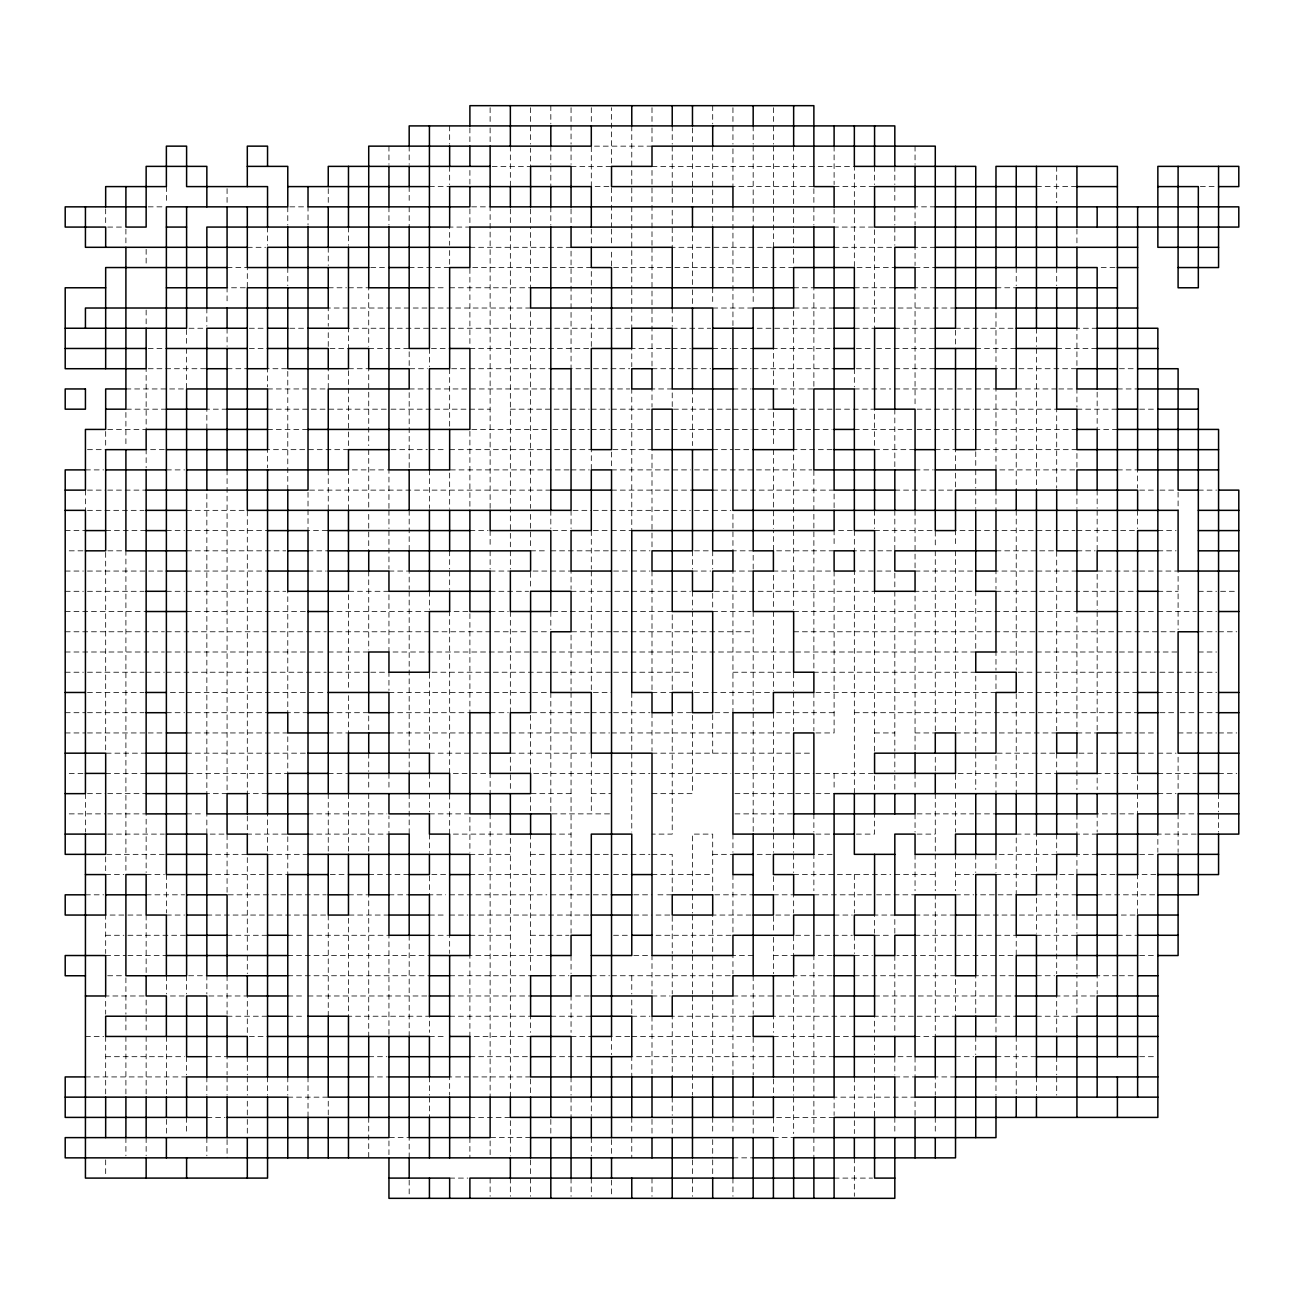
<?xml version="1.0" encoding="UTF-8"?>
<svg xmlns="http://www.w3.org/2000/svg" width="1304" height="1304" viewBox="0 0 1304 1304"><rect width="100%" height="100%" fill="white"/><g stroke="black" fill="none" stroke-linecap="round" stroke-linejoin="round"><path stroke-width="0.75" stroke-dasharray="5 3.75" d="M652 146.146L591.299 146.146L591.299 186.602L611.527 186.602L611.527 227.075M492.146 166.374L530.598 166.374L530.598 148.167M571.054 166.374L611.527 166.374L611.527 107.694M652 166.374L854.348 166.374L854.348 267.548L894.821 267.548M429.423 186.602L449.652 186.602M813.875 186.602L732.946 186.602L732.946 146.146M834.104 186.602L874.576 186.602M1036.452 186.602L1076.925 186.602M1200.348 186.602L1216.534 186.602M148.167 206.847L164.353 206.847M289.798 206.847L308.021 206.847L308.021 225.054M935.278 206.847L915.049 206.847L915.049 225.054M107.694 227.075L123.88 227.075M247.304 247.304L265.527 247.304M469.896 247.304L571.054 247.304L571.054 368.722L629.734 368.722M771.381 247.304L672.228 247.304L672.228 206.847M834.104 247.304L894.821 247.304M935.278 247.304L915.049 247.304L915.049 265.527M227.075 267.548L247.304 267.548L247.304 287.776M370.743 267.548L388.951 267.548M409.179 267.548L449.652 267.548L449.652 247.304M793.647 267.548L611.527 267.548L611.527 249.341M915.049 267.548L935.278 267.548M1101.212 267.548L1115.376 267.548M245.282 287.776L227.075 287.776L227.075 303.962M328.249 287.776L346.457 287.776M348.478 287.776L368.722 287.776L368.722 346.457M429.423 287.776L445.609 287.776M449.652 287.776L530.598 287.776L530.598 227.075M793.647 287.776L813.875 287.776L813.875 388.951L773.402 388.951L773.402 348.478L834.104 348.478M854.348 287.776L894.821 287.776M935.278 287.776L915.049 287.776L915.049 407.158M995.979 287.776L1016.224 287.776M409.179 308.021L328.249 308.021L328.249 326.228M413.238 308.021L427.402 308.021M429.423 308.021L530.598 308.021L530.598 508.332M712.701 308.021L753.174 308.021M834.104 308.021L793.647 308.021L793.647 409.179L874.576 409.179L874.576 445.609M854.348 308.021L955.522 308.021M202.788 328.249L186.602 328.249L186.602 346.457M249.341 328.249L265.527 328.249M289.798 328.249L308.021 328.249M629.734 328.249L348.478 328.249L348.478 348.478L328.249 348.478L328.249 328.249M672.228 328.249L710.68 328.249M757.216 328.249L834.104 328.249M854.348 328.249L874.576 328.249L874.576 227.075L834.104 227.075L834.104 206.847M894.821 328.249L935.278 328.249M955.522 328.249L1016.224 328.249M1097.153 328.249L1076.925 328.249L1076.925 368.722L995.979 368.722L995.979 308.021M148.167 348.478L166.374 348.478M249.341 348.478L267.548 348.478M368.722 348.478L409.179 348.478L409.179 368.722L427.402 368.722M431.445 348.478L449.652 348.478M469.896 348.478L591.299 348.478M670.207 348.478L631.772 348.478L631.772 366.701M672.228 348.478L690.452 348.478M712.701 348.478L730.908 348.478M732.946 348.478L753.174 348.478M856.369 348.478L872.555 348.478M876.598 348.478L935.278 348.478M975.751 348.478L1016.224 348.478M1056.696 348.478L1097.153 348.478M148.167 368.722L206.847 368.722M227.075 368.722L247.304 368.722M348.478 368.722L368.722 368.722L368.722 445.609M451.673 368.722L467.859 368.722M469.896 368.722L550.826 368.722M652 368.722L690.452 368.722M692.473 368.722L710.68 368.722M732.946 368.722L751.153 368.722M753.174 368.722L834.104 368.722M856.369 368.722L872.555 368.722M874.576 368.722L890.762 368.722M894.821 368.722L935.278 368.722M1119.419 368.722L1133.583 368.722M125.901 388.951L186.602 388.951L186.602 348.478M267.548 388.951L328.249 388.951L328.249 368.722M589.278 388.951L409.179 388.951L409.179 469.896M591.299 388.951L629.734 388.951M732.946 388.951L751.153 388.951M854.348 388.951L890.762 388.951M894.821 388.951L953.501 388.951M957.543 388.951L973.729 388.951M975.751 388.951L995.979 388.951L995.979 469.896L1076.925 469.896M1056.696 388.951L1016.224 388.951L1016.224 490.125M1058.718 388.951L1076.925 388.951L1076.925 407.158M1117.398 388.951L1137.626 388.951M166.374 409.179L125.901 409.179L125.901 445.609M227.075 409.179L206.847 409.179L206.847 429.423M267.548 409.179L388.951 409.179M390.972 409.179L490.125 409.179M510.353 409.179L569.033 409.179M571.054 409.179L589.278 409.179M591.299 409.179L609.506 409.179M611.527 409.179L649.979 409.179M730.908 409.179L672.228 409.179L672.228 388.951L652 388.951L652 407.158M732.946 409.179L773.402 409.179L773.402 445.609M917.071 409.179L953.501 409.179M955.522 409.179L973.729 409.179M975.751 409.179L1056.696 409.179L1056.696 488.103M1076.925 409.179L1117.398 409.179M1139.647 409.179L1155.833 409.179M107.694 429.423L146.146 429.423L146.146 368.722M267.548 429.423L308.021 429.423M546.783 429.423L469.896 429.423L469.896 508.332M552.847 429.423L589.278 429.423M591.299 429.423L609.506 429.423M611.527 429.423L670.207 429.423M672.228 429.423L751.153 429.423M753.174 429.423L832.082 429.423M854.348 429.423L913.028 429.423M917.071 429.423L953.501 429.423M955.522 429.423L973.729 429.423M975.751 429.423L1076.925 429.423M1117.398 429.423L1097.153 429.423L1097.153 388.951M87.466 449.652L105.673 449.652M164.353 449.652L146.146 449.652L146.146 467.859M348.478 449.652L267.548 449.652L267.548 467.859M390.972 449.652L427.402 449.652M429.423 449.652L445.609 449.652M449.652 449.652L569.033 449.652M571.054 449.652L591.299 449.652L591.299 469.896M712.701 449.652L732.946 449.652M734.967 449.652L753.174 449.652M832.082 449.652L793.647 449.652L793.647 528.576M874.576 449.652L915.049 449.652M935.278 449.652L955.522 449.652L955.522 490.125M975.751 449.652L1076.925 449.652L1076.925 467.859M85.428 469.896L103.652 469.896M166.374 469.896L184.581 469.896M569.033 469.896L449.652 469.896L449.652 508.332M571.054 469.896L589.278 469.896M611.527 469.896L690.452 469.896M694.494 469.896L710.68 469.896M712.701 469.896L811.854 469.896M915.049 469.896L933.256 469.896M1117.398 469.896L1137.626 469.896L1137.626 488.103M87.466 490.125L105.673 490.125M107.694 490.125L146.146 490.125M550.826 490.125L308.021 490.125L308.021 530.598L328.249 530.598M611.527 490.125L692.473 490.125M712.701 490.125L730.908 490.125M732.946 490.125L834.104 490.125L834.104 508.332M894.821 490.125L953.501 490.125M1139.647 490.125L1157.854 490.125M1159.892 490.125L1176.078 490.125M1198.327 490.125L1216.534 490.125M87.466 510.353L144.108 510.353M186.602 510.353L247.304 510.353L247.304 793.647L267.548 793.647M573.092 510.353L591.299 510.353M593.32 510.353L690.452 510.353M694.494 510.353L710.68 510.353M712.701 510.353L730.908 510.353M65.2 530.598L85.428 530.598M105.673 530.598L146.146 530.598M166.374 530.598L184.581 530.598M186.602 530.598L267.548 530.598M469.896 530.598L488.103 530.598M552.847 530.598L571.054 530.598M593.32 530.598L609.506 530.598M611.527 530.598L631.772 530.598L631.772 388.951M852.327 530.598L834.104 530.598L834.104 546.783M874.576 530.598L935.278 530.598L935.278 546.783M973.729 530.598L955.522 530.598L955.522 546.783M975.751 530.598L1074.903 530.598M1076.925 530.598L1137.626 530.598M1157.854 530.598L1176.078 530.598M69.242 550.826L85.428 550.826M186.602 550.826L285.755 550.826M308.021 550.826L328.249 550.826M530.598 550.826L546.783 550.826M550.826 550.826L629.734 550.826M631.772 550.826L649.979 550.826M694.494 550.826L710.68 550.826M834.104 550.826L773.402 550.826L773.402 530.598M995.979 550.826L1056.696 550.826L1056.696 730.908M1076.925 550.826L1095.132 550.826M1157.854 550.826L1176.078 550.826M65.2 571.054L83.407 571.054M87.466 571.054L166.374 571.054M186.602 571.054L267.548 571.054M308.021 571.054L326.228 571.054M388.951 571.054L409.179 571.054L409.179 589.278M490.125 571.054L510.353 571.054M546.783 571.054L530.598 571.054L530.598 589.278M550.826 571.054L571.054 571.054L571.054 589.278M613.548 571.054L629.734 571.054M631.772 571.054L649.979 571.054M692.473 571.054L710.68 571.054M753.174 571.054L732.946 571.054L732.946 712.701L712.701 712.701M890.762 571.054L854.348 571.054L854.348 793.647M915.049 571.054L975.751 571.054M1076.925 571.054L995.979 571.054L995.979 589.278M1137.626 571.054L1097.153 571.054L1097.153 609.506M1139.647 571.054L1178.099 571.054L1178.099 629.734M65.2 591.299L83.407 591.299M87.466 591.299L144.108 591.299M166.374 591.299L184.581 591.299M186.602 591.299L285.755 591.299M490.125 591.299L528.576 591.299M571.054 591.299L629.734 591.299M631.772 591.299L670.207 591.299M672.228 591.299L690.452 591.299M995.979 591.299L1117.398 591.299M1119.419 591.299L1137.626 591.299M1157.854 591.299L1178.099 591.299M1198.327 591.299L1216.534 591.299M1220.593 591.299L1236.779 591.299M65.2 611.527L146.146 611.527M186.602 611.527L308.021 611.527M328.249 611.527L429.423 611.527M467.859 611.527L449.652 611.527L449.652 773.402L469.896 773.402M490.125 611.527L508.332 611.527M552.847 611.527L609.506 611.527M613.548 611.527L629.734 611.527M631.772 611.527L672.228 611.527L672.228 690.452M712.701 611.527L751.153 611.527M793.647 611.527L1076.925 611.527L1076.925 730.908M1117.398 611.527L1137.626 611.527M1139.647 611.527L1155.833 611.527M1157.854 611.527L1196.306 611.527M1198.327 611.527L1216.534 611.527M65.2 631.772L164.353 631.772M166.374 631.772L326.228 631.772M328.249 631.772L528.576 631.772M532.619 631.772L546.783 631.772M611.527 631.772L571.054 631.772L571.054 690.452M613.548 631.772L753.174 631.772M793.647 631.772L1178.099 631.772M1198.327 631.772L1216.534 631.772M1218.572 631.772L1236.779 631.772M65.2 652L164.353 652M166.374 652L184.581 652M186.602 652L326.228 652M328.249 652L368.722 652M546.783 652L388.951 652L388.951 591.299L348.478 591.299L348.478 690.452M550.826 652L611.527 652M613.548 652L793.647 652M795.668 652L975.751 652L975.751 591.299L915.049 591.299L915.049 751.153M1032.409 652L995.979 652L995.979 670.207M1036.452 652L1117.398 652M1119.419 652L1178.099 652M1198.327 652L1216.534 652M65.2 672.228L83.407 672.228M87.466 672.228L144.108 672.228M146.146 672.228L164.353 672.228M166.374 672.228L326.228 672.228M328.249 672.228L368.722 672.228M370.743 672.228L388.951 672.228L388.951 690.452M550.826 672.228L429.423 672.228L429.423 751.153M552.847 672.228L611.527 672.228M613.548 672.228L692.473 672.228M732.946 672.228L793.647 672.228L793.647 690.452M1018.245 672.228L1032.409 672.228M1036.452 672.228L1157.854 672.228M1159.892 672.228L1196.306 672.228M1198.327 672.228L1216.534 672.228M87.466 692.473L144.108 692.473M170.416 692.473L184.581 692.473M186.602 692.473L326.228 692.473M388.951 692.473L530.598 692.473M532.619 692.473L546.783 692.473M593.32 692.473L611.527 692.473M652 692.473L672.228 692.473M694.494 692.473L773.402 692.473M815.896 692.473L995.979 692.473L995.979 672.228M1032.409 692.473L1016.224 692.473L1016.224 793.647M1036.452 692.473L1137.626 692.473M1157.854 692.473L1178.099 692.473M1180.12 692.473L1196.306 692.473M1198.327 692.473L1216.534 692.473M65.2 712.701L85.428 712.701M87.466 712.701L144.108 712.701M166.374 712.701L184.581 712.701M186.602 712.701L267.548 712.701M308.021 712.701L287.776 712.701L287.776 591.299M328.249 712.701L368.722 712.701L368.722 732.946M388.951 712.701L469.896 712.701L469.896 611.527M490.125 712.701L508.332 712.701M589.278 712.701L530.598 712.701L530.598 773.402L611.527 773.402M591.299 712.701L611.527 712.701M613.548 712.701L649.979 712.701M834.104 712.701L773.402 712.701L773.402 832.082M854.348 712.701L1137.626 712.701M1159.892 712.701L1176.078 712.701M1180.12 712.701L1196.306 712.701M1198.327 712.701L1218.572 712.701M65.2 732.946L85.428 732.946M87.466 732.946L146.146 732.946M148.167 732.946L164.353 732.946M186.602 732.946L287.776 732.946L287.776 773.402L186.602 773.402M328.249 732.946L348.478 732.946L348.478 692.473M388.951 732.946L508.332 732.946M510.353 732.946L589.278 732.946M591.299 732.946L609.506 732.946M611.527 732.946L730.908 732.946M732.946 732.946L789.588 732.946M815.896 732.946L834.104 732.946L834.104 571.054L773.402 571.054L773.402 609.506M874.576 732.946L894.821 732.946M915.049 732.946L935.278 732.946M955.522 732.946L1056.696 732.946M1076.925 732.946L1097.153 732.946M1117.398 732.946L1137.626 732.946M1139.647 732.946L1157.854 732.946M1178.099 732.946L1196.306 732.946M1198.327 732.946L1216.534 732.946M1218.572 732.946L1236.779 732.946M146.146 753.174L105.673 753.174L105.673 550.826L125.901 550.826L125.901 872.555M186.602 753.174L308.021 753.174M429.423 753.174L488.103 753.174M510.353 753.174L589.278 753.174M652 753.174L730.908 753.174M732.946 753.174L793.647 753.174M795.668 753.174L811.854 753.174M1054.659 753.174L995.979 753.174L995.979 793.647M1078.946 753.174L1097.153 753.174M1101.212 753.174L1115.376 753.174M1139.647 753.174L1155.833 753.174M1157.854 753.174L1176.078 753.174M69.242 773.402L83.407 773.402M105.673 773.402L146.146 773.402M328.249 773.402L348.478 773.402M471.918 773.402L490.125 773.402L490.125 793.647M613.548 773.402L649.979 773.402M652 773.402L730.908 773.402M734.967 773.402L793.647 773.402M795.668 773.402L813.875 773.402M815.896 773.402L874.576 773.402L874.576 789.588M1157.854 773.402L1196.306 773.402M1218.572 773.402L1236.779 773.402M87.466 793.647L105.673 793.647M107.694 793.647L146.146 793.647M571.054 793.647L530.598 793.647L530.598 811.854M591.299 793.647L611.527 793.647M652 793.647L692.473 793.647L692.473 712.701L672.228 712.701L672.228 834.104L652 834.104M734.967 793.647L793.647 793.647M795.668 793.647L813.875 793.647M815.896 793.647L834.104 793.647M1157.854 793.647L1176.078 793.647M69.242 813.875L105.673 813.875M107.694 813.875L146.146 813.875L146.146 872.555M186.602 813.875L202.788 813.875M308.021 813.875L386.929 813.875M429.423 813.875L469.896 813.875L469.896 852.327M609.506 813.875L550.826 813.875L550.826 692.473M734.967 813.875L793.647 813.875M917.071 813.875L973.729 813.875M975.751 813.875L995.979 813.875M1133.583 813.875L1097.153 813.875L1097.153 832.082M1180.12 813.875L1196.306 813.875M107.694 834.104L164.353 834.104M308.021 834.104L388.951 834.104L388.951 815.896M550.826 834.104L571.054 834.104M815.896 834.104L834.104 834.104M856.369 834.104L874.576 834.104L874.576 813.875M917.071 834.104L935.278 834.104M1097.153 834.104L1076.925 834.104L1076.925 813.875M1196.306 834.104L1157.854 834.104L1157.854 852.327M164.353 854.348L105.673 854.348L105.673 872.555M206.847 854.348L247.304 854.348L247.304 953.501M308.021 854.348L267.548 854.348L267.548 813.875M469.896 854.348L510.353 854.348M530.598 854.348L546.783 854.348M550.826 854.348L609.506 854.348M613.548 854.348L649.979 854.348M652 854.348L672.228 854.348L672.228 894.821L656.042 894.821M712.701 854.348L732.946 854.348M757.216 854.348L771.381 854.348M832.082 854.348L813.875 854.348L813.875 890.762M1056.696 854.348L995.979 854.348L995.979 872.555M1097.153 854.348L1076.925 854.348L1076.925 874.576L1056.696 874.576L1056.696 973.729M1139.647 854.348L1155.833 854.348M105.673 874.576L123.88 874.576M146.146 874.576L164.353 874.576M206.847 874.576L287.776 874.576L287.776 834.104L247.304 834.104L247.304 813.875M330.271 874.576L346.457 874.576M368.722 874.576L409.179 874.576M445.609 874.576L429.423 874.576L429.423 894.821L445.609 894.821M469.896 874.576L546.783 874.576M550.826 874.576L609.506 874.576M613.548 874.576L631.772 874.576M652 874.576L712.701 874.576M793.647 874.576L890.762 874.576M894.821 874.576L935.278 874.576M955.522 874.576L973.729 874.576M995.979 874.576L1036.452 874.576L1036.452 834.104L1016.224 834.104L1016.224 894.821L975.751 894.821M1101.212 874.576L1117.398 874.576M1155.833 874.576L1137.626 874.576L1137.626 915.049L1117.398 915.049M85.428 894.821L103.652 894.821M146.146 894.821L184.581 894.821M285.755 894.821L227.075 894.821L227.075 834.104L206.847 834.104L206.847 813.875M287.776 894.821L326.228 894.821M348.478 894.821L368.722 894.821L368.722 1036.452M388.951 894.821L409.179 894.821M449.652 894.821L546.783 894.821M550.826 894.821L589.278 894.821M593.32 894.821L611.527 894.821M633.793 894.821L652 894.821M714.722 894.821L753.174 894.821M773.402 894.821L793.647 894.821L793.647 913.028M813.875 894.821L874.576 894.821M876.598 894.821L915.049 894.821M955.522 894.821L973.729 894.821M1076.925 894.821L1036.452 894.821L1036.452 933.256M1097.153 894.821L1157.854 894.821M123.88 915.049L105.673 915.049L105.673 953.501M127.922 915.049L144.108 915.049M166.374 915.049L184.581 915.049M206.847 915.049L326.228 915.049M388.951 915.049L348.478 915.049L348.478 1016.224L429.423 1016.224L429.423 1032.409M429.423 915.049L445.609 915.049M449.652 915.049L467.859 915.049M469.896 915.049L589.278 915.049M633.793 915.049L652 915.049M656.042 915.049L672.228 915.049L672.228 953.501M751.153 915.049L712.701 915.049L712.701 953.501M789.588 915.049L773.402 915.049L773.402 933.256M834.104 915.049L852.327 915.049M915.049 915.049L955.522 915.049M975.751 915.049L1074.903 915.049M105.673 935.278L123.88 935.278M127.922 935.278L186.602 935.278M227.075 935.278L267.548 935.278M287.776 935.278L303.962 935.278M308.021 935.278L388.951 935.278L388.951 1036.452M429.423 935.278L449.652 935.278L449.652 953.501M469.896 935.278L510.353 935.278M530.598 935.278L569.033 935.278M613.548 935.278L629.734 935.278M656.042 935.278L732.946 935.278M795.668 935.278L811.854 935.278M815.896 935.278L852.327 935.278M874.576 935.278L890.762 935.278M915.049 935.278L955.522 935.278M957.543 935.278L975.751 935.278M977.772 935.278L993.958 935.278M995.979 935.278L1016.224 935.278L1016.224 955.522L896.842 955.522M1036.452 935.278L1076.925 935.278M1117.398 935.278L1137.626 935.278M105.673 955.522L125.901 955.522M127.922 955.522L166.374 955.522M287.776 955.522L429.423 955.522M550.826 955.522L469.896 955.522L469.896 1036.452L530.598 1036.452M633.793 955.522L652 955.522L652 993.958M753.174 955.522L732.946 955.522L732.946 973.729M773.402 955.522L793.647 955.522L793.647 935.278M832.082 955.522L813.875 955.522L813.875 1097.153M854.348 955.522L872.555 955.522M1139.647 955.522L1155.833 955.522M107.694 975.751L123.88 975.751M188.624 975.751L206.847 975.751L206.847 993.958M287.776 975.751L429.423 975.751M449.652 975.751L530.598 975.751M550.826 975.751L569.033 975.751M591.299 975.751L609.506 975.751M611.527 975.751L732.946 975.751M832.082 975.751L793.647 975.751L793.647 1095.132M854.348 975.751L955.522 975.751L955.522 1016.224L874.576 1016.224L874.576 1032.409M995.979 975.751L975.751 975.751L975.751 1016.224M1000.038 975.751L1016.224 975.751M1036.452 975.751L1054.659 975.751M1117.398 975.751L1097.153 975.751L1097.153 993.958M1119.419 975.751L1133.583 975.751M144.108 995.979L105.673 995.979L105.673 1014.202M170.416 995.979L186.602 995.979M208.868 995.979L247.304 995.979L247.304 1036.452M287.776 995.979L303.962 995.979M308.021 995.979L429.423 995.979M449.652 995.979L530.598 995.979M589.278 995.979L571.054 995.979L571.054 1032.409M652 995.979L670.207 995.979M834.104 995.979L732.946 995.979L732.946 1076.925M874.576 995.979L1016.224 995.979M1095.132 995.979L1056.696 995.979L1056.696 1032.409M227.075 1016.224L267.548 1016.224M287.776 1016.224L303.962 1016.224M449.652 1016.224L530.598 1016.224L530.598 1032.409M550.826 1016.224L591.299 1016.224M631.772 1016.224L649.979 1016.224M753.174 1016.224L672.228 1016.224L672.228 1076.925M854.348 1016.224L773.402 1016.224L773.402 1032.409M995.979 1016.224L1016.224 1016.224M1036.452 1016.224L1076.925 1016.224L1076.925 975.751M85.428 1036.452L103.652 1036.452M249.341 1036.452L267.548 1036.452M429.423 1036.452L445.609 1036.452M571.054 1036.452L591.299 1036.452M629.734 1036.452L611.527 1036.452L611.527 1054.659M631.772 1036.452L753.174 1036.452L753.174 1074.903M773.402 1036.452L854.348 1036.452M915.049 1036.452L935.278 1036.452L935.278 894.821M105.673 1056.696L184.581 1056.696M206.847 1056.696L227.075 1056.696L227.075 1074.903M368.722 1056.696L386.929 1056.696M469.896 1056.696L530.598 1056.696M550.826 1056.696L591.299 1056.696M834.104 1056.696L631.772 1056.696L631.772 1076.925M955.522 1056.696L973.729 1056.696M995.979 1056.696L1036.452 1056.696M1139.647 1056.696L1155.833 1056.696M85.428 1076.925L186.602 1076.925M368.722 1076.925L388.951 1076.925M530.598 1076.925L449.652 1076.925L449.652 1095.132M894.821 1076.925L915.049 1076.925L915.049 1056.696L894.821 1056.696L894.821 1074.903M955.522 1076.925L935.278 1076.925L935.278 1095.132M287.776 1097.153L328.249 1097.153M206.847 1117.398L225.054 1117.398M469.896 1117.398L510.353 1117.398L510.353 1155.833M834.104 1117.398L773.402 1117.398L773.402 1133.583M530.598 1137.626L490.125 1137.626L490.125 1155.833M773.402 1137.626L793.647 1137.626M732.946 1157.854L753.174 1157.854M449.652 1178.099L467.859 1178.099M834.104 1178.099L872.555 1178.099M1218.572 793.647L1218.572 811.854M1218.572 813.875L1218.572 832.082M1178.099 492.146L1178.099 510.353M1178.099 757.216L1178.099 789.588M1178.099 813.875L1178.099 852.327M1137.626 510.353L1137.626 528.576M1137.626 789.588L1137.626 773.402L1097.153 773.402L1097.153 789.588M1137.626 793.647L1137.626 813.875M1097.153 490.125L1097.153 508.332M1097.153 510.353L1097.153 550.826M1097.153 611.527L1097.153 730.908M1076.925 229.096L1076.925 245.282M1076.925 490.125L1076.925 508.332M1076.925 753.174L1076.925 789.588M1076.925 915.049L1076.925 933.256M1076.925 955.522L1076.925 973.729M1056.696 166.374L1056.696 202.788M1056.696 267.548L1056.696 285.755M1056.696 753.174L1056.696 773.402L955.522 773.402L955.522 789.588M1056.696 834.104L1056.696 852.327M1056.696 1056.696L1056.696 1074.903M1056.696 1076.925L1056.696 1095.132M1036.452 328.249L1036.452 346.457M1036.452 348.478L1036.452 490.125M1036.452 1076.925L1036.452 1095.132M1016.224 267.548L1016.224 285.755M1016.224 510.353L1016.224 670.207M1016.224 1036.452L1016.224 1097.153M995.979 490.125L995.979 510.353M995.979 1018.245L995.979 1036.452M995.979 1076.925L995.979 1095.132M975.751 451.673L975.751 467.859M975.751 469.896L975.751 488.103M975.751 490.125L975.751 508.332M975.751 751.153L975.751 672.228L813.875 672.228L813.875 469.896M975.751 753.174L975.751 789.588M975.751 854.348L975.751 872.555M975.751 1036.452L975.751 1054.659M955.522 330.271L955.522 346.457M955.522 550.826L955.522 730.908M955.522 793.647L955.522 832.082M955.522 854.348L955.522 890.762M935.278 550.826L935.278 730.908M935.278 757.216L935.278 771.381M935.278 793.647L935.278 852.327M935.278 854.348L935.278 890.762M935.278 1117.398L935.278 1133.583M915.049 146.146L915.049 164.353M915.049 510.353L915.049 569.033M915.049 773.402L915.049 789.588M915.049 813.875L915.049 832.082M915.049 854.348L915.049 890.762M915.049 1115.376L915.049 1097.153L834.104 1097.153L834.104 1115.376M894.821 166.374L894.821 184.581M894.821 186.602L894.821 202.788M894.821 206.847L894.821 225.054M894.821 227.075L894.821 245.282M894.821 409.179L894.821 469.896M894.821 510.353L894.821 550.826L854.348 550.826L854.348 530.598M894.821 573.092L894.821 589.278M894.821 591.299L894.821 751.153M894.821 753.174L894.821 771.381M894.821 775.424L894.821 789.588M894.821 933.256L894.821 915.049L874.576 915.049L874.576 933.256M894.821 955.522L894.821 1032.409M894.821 1117.398L894.821 1133.583M874.576 166.374L874.576 184.581M874.576 510.353L874.576 528.576M874.576 751.153L874.576 591.299L712.701 591.299L712.701 609.506M874.576 1036.452L874.576 1054.659M874.576 1058.718L874.576 1117.398M854.348 368.722L854.348 386.929M854.348 874.576L854.348 913.028M854.348 935.278L854.348 953.501M854.348 1076.925L854.348 1133.583M854.348 1157.854L854.348 1196.306M834.104 146.146L834.104 184.581M834.104 773.402L834.104 789.588M813.875 188.624L813.875 202.788M813.875 206.847L813.875 225.054M813.875 692.473L813.875 730.908M813.875 813.875L813.875 832.082M813.875 1101.212L813.875 1133.583M813.875 1137.626L813.875 1157.854M793.647 146.146L793.647 206.847M793.647 208.868L793.647 227.075M793.647 229.096L793.647 247.304M793.647 249.341L793.647 265.527M793.647 530.598L793.647 609.506M793.647 692.473L793.647 730.908M793.647 834.104L793.647 852.327M793.647 854.348L793.647 872.555M793.647 1097.153L793.647 1133.583M773.402 107.694L773.402 123.88M773.402 125.901L773.402 144.108M773.402 146.146L773.402 247.304M773.402 449.652L773.402 528.576M773.402 611.527L773.402 690.452M773.402 834.104L773.402 852.327M773.402 876.598L773.402 890.762M773.402 937.299L773.402 973.729M773.402 1078.946L773.402 1095.132M753.174 125.901L753.174 144.108M753.174 146.146L753.174 227.075M753.174 287.776L753.174 303.962M753.174 569.033L753.174 550.826L732.946 550.826L732.946 510.353M753.174 611.527L753.174 710.68M753.174 712.701L753.174 832.082M753.174 975.751L753.174 1014.202M753.174 1101.212L753.174 1115.376M753.174 1119.419L753.174 1133.583M732.946 107.694L732.946 123.88M732.946 125.901L732.946 144.108M732.946 206.847L732.946 328.249M732.946 834.104L732.946 852.327M732.946 874.576L732.946 933.256M732.946 1117.398L732.946 1133.583M732.946 1178.099L732.946 1196.306M712.701 105.673L712.701 123.88M712.701 146.146L712.701 225.054M712.701 287.776L712.701 303.962M712.701 550.826L712.701 569.033M712.701 714.722L712.701 753.174M712.701 890.762L712.701 834.104L692.473 834.104L692.473 890.762M712.701 955.522L712.701 993.958M712.701 995.979L712.701 1074.903M712.701 1117.398L712.701 1133.583M712.701 1139.647L712.701 1157.854M712.701 1159.892L712.701 1176.078M692.473 127.922L692.473 144.108M692.473 146.146L692.473 186.602M692.473 188.624L692.473 202.788M692.473 227.075L692.473 287.776M692.473 289.798L692.473 303.962M692.473 388.951L692.473 445.609M692.473 550.826L692.473 569.033M692.473 591.299L692.473 609.506M692.473 611.527L692.473 692.473M692.473 894.821L692.473 913.028M692.473 915.049L692.473 953.501M692.473 955.522L692.473 993.958M692.473 995.979L692.473 1095.132M692.473 1159.892L692.473 1176.078M692.473 1178.099L692.473 1196.306M672.228 125.901L672.228 144.108M672.228 146.146L672.228 186.602M672.228 188.624L672.228 202.788M672.228 308.021L672.228 326.228M672.228 955.522L672.228 993.958M672.228 1097.153L672.228 1115.376M672.228 1119.419L672.228 1133.583M652 107.694L652 125.901M652 127.922L652 144.108M652 170.416L652 245.282M652 247.304L652 366.701M652 546.783L652 449.652L611.527 449.652L611.527 467.859M652 571.054L652 690.452M652 712.701L652 751.153M652 1016.224L652 1076.925M652 1119.419L652 1133.583M652 1178.099L652 1196.306M631.772 125.901L631.772 166.374M631.772 170.416L631.772 202.788M631.772 206.847L631.772 287.776M631.772 289.798L631.772 328.249M631.772 692.473L631.772 751.153M631.772 753.174L631.772 832.082M631.772 975.751L631.772 993.958M631.772 1000.038L631.772 1014.202M631.772 1117.398L631.772 1133.583M631.772 1137.626L631.772 1157.854M611.527 229.096L611.527 245.282M611.527 1139.647L611.527 1155.833M611.527 1180.12L611.527 1196.306M591.299 107.694L591.299 123.88M591.299 229.096L591.299 245.282M591.299 346.457L591.299 267.548L469.896 267.548L469.896 346.457M591.299 530.598L591.299 569.033M591.299 571.054L591.299 690.452M591.299 753.174L591.299 813.875M591.299 1097.153L591.299 1115.376M591.299 1137.626L591.299 1155.833M591.299 1178.099L591.299 1196.306M571.054 107.694L571.054 144.108M571.054 146.146L571.054 164.353M571.054 208.868L571.054 225.054M571.054 510.353L571.054 528.576M571.054 692.473L571.054 933.256M571.054 955.522L571.054 973.729M571.054 1076.925L571.054 1095.132M571.054 1097.153L571.054 1117.398M571.054 1178.099L571.054 1196.306M550.826 105.673L550.826 123.88M550.826 146.146L550.826 164.353M550.826 166.374L550.826 186.602M550.826 206.847L550.826 225.054M550.826 510.353L550.826 528.576M550.826 611.527L550.826 629.734M550.826 1119.419L550.826 1133.583M530.598 107.694L530.598 123.88M530.598 125.901L530.598 144.108M530.598 208.868L530.598 225.054M530.598 514.412L530.598 546.783M530.598 834.104L530.598 973.729M530.598 1078.946L530.598 1095.132M530.598 1159.892L530.598 1176.078M530.598 1178.099L530.598 1196.306M510.353 146.146L510.353 186.602M510.353 208.868L510.353 225.054M510.353 227.075L510.353 546.783M510.353 550.826L510.353 569.033M510.353 611.527L510.353 712.701M510.353 757.216L510.353 789.588M510.353 1097.153L510.353 834.104L449.652 834.104L449.652 793.647M510.353 1178.099L510.353 1196.306M490.125 107.694L490.125 123.88M490.125 127.922L490.125 144.108M490.125 508.332L490.125 206.847L469.896 206.847L469.896 227.075L449.652 227.075L449.652 245.282M490.125 530.598L490.125 546.783M490.125 550.826L490.125 569.033M490.125 813.875L490.125 1097.153M490.125 1178.099L490.125 1196.306M469.896 127.922L469.896 144.108M469.896 170.416L469.896 184.581M469.896 1137.626L469.896 1157.854M449.652 125.901L449.652 144.108M449.652 166.374L449.652 184.581M449.652 368.722L449.652 429.423M449.652 550.826L449.652 569.033M449.652 571.054L449.652 589.278M429.423 348.478L429.423 366.701M429.423 469.896L429.423 508.332M429.423 591.299L429.423 609.506M429.423 773.402L429.423 789.588M429.423 793.647L429.423 811.854M429.423 834.104L429.423 852.327M429.423 1076.925L429.423 1095.132M429.423 1097.153L429.423 1117.398M409.179 146.146L409.179 164.353M409.179 186.602L409.179 202.788M409.179 206.847L409.179 227.075M409.179 510.353L409.179 550.826M409.179 591.299L409.179 751.153M409.179 753.174L409.179 773.402M409.179 793.647L409.179 834.104M409.179 935.278L409.179 1036.452M409.179 1157.854L409.179 1137.626L388.951 1137.626L388.951 1155.833M409.179 1180.12L409.179 1196.306M388.951 146.146L388.951 164.353M388.951 206.847L388.951 225.054M388.951 508.332L388.951 469.896L348.478 469.896L348.478 510.353M388.951 510.353L388.951 528.576M388.951 530.598L388.951 569.033M388.951 773.402L388.951 789.588M368.722 449.652L368.722 508.332M368.722 514.412L368.722 550.826M368.722 571.054L368.722 649.979M368.722 753.174L368.722 771.381M368.722 773.402L368.722 789.588M368.722 793.647L368.722 852.327M368.722 1117.398L368.722 1157.854M348.478 227.075L348.478 245.282M348.478 370.743L348.478 445.609M348.478 793.647L348.478 852.327M328.249 188.624L328.249 202.788M328.249 247.304L328.249 265.527M328.249 469.896L328.249 510.353M328.249 793.647L328.249 854.348M328.249 915.049L328.249 1016.224M328.249 1101.212L328.249 1117.398M308.021 1076.925L308.021 1117.398M287.776 206.847L287.776 225.054M287.776 267.548L287.776 285.755M287.776 490.125L287.776 368.722L267.548 368.722L267.548 386.929M287.776 1076.925L287.776 1095.132M267.548 227.075L267.548 245.282M267.548 1076.925L267.548 1095.132M247.304 955.522L247.304 973.729M247.304 1056.696L247.304 1074.903M247.304 1076.925L247.304 1095.132M247.304 1101.212L247.304 1117.398M247.304 1119.419L247.304 1133.583M227.075 188.624L227.075 202.788M227.075 328.249L227.075 346.457M227.075 469.896L227.075 793.647L206.847 793.647L206.847 490.125M227.075 975.751L227.075 1014.202M227.075 1076.925L227.075 1095.132M227.075 1139.647L227.075 1157.854M206.847 308.021L206.847 326.228M206.847 1076.925L206.847 1095.132M206.847 1137.626L206.847 1155.833M186.602 975.751L186.602 993.958M186.602 1056.696L186.602 1074.903M186.602 1117.398L186.602 1133.583M166.374 186.602L166.374 202.788M166.374 874.576L166.374 913.028M166.374 975.751L166.374 993.958M166.374 1036.452L166.374 1095.132M166.374 1119.419L166.374 1133.583M146.146 249.341L146.146 265.527M146.146 310.042L146.146 326.228M146.146 915.049L146.146 973.729M146.146 1000.038L146.146 1014.202M146.146 1016.224L146.146 1032.409M146.146 1036.452L146.146 1095.132M146.146 1137.626L146.146 1155.833M125.901 229.096L125.901 245.282M125.901 977.772L125.901 1014.202M125.901 1016.224L125.901 1032.409M125.901 1036.452L125.901 1095.132M125.901 1137.626L125.901 1155.833M105.673 208.868L105.673 225.054M105.673 431.445L105.673 445.609M105.673 1036.452L105.673 1095.132M105.673 1159.892L105.673 1176.078M85.428 490.125L85.428 510.353M85.428 793.647L85.428 832.082"/><path stroke-width="1.5" d="M247.304 166.374L287.776 166.374L287.776 206.847L166.374 206.847L166.374 874.576L206.847 874.576M490.125 166.374L328.249 166.374L328.249 186.602M287.776 186.602L429.423 186.602M1036.452 186.602L874.576 186.602L874.576 227.075L1238.8 227.075L1238.8 206.847L935.278 206.847M1076.925 186.602L1117.398 186.602M1157.854 186.602L1198.327 186.602L1198.327 287.776L1178.099 287.776L1178.099 166.374M1218.572 186.602L1238.8 186.602L1238.8 166.374L1157.854 166.374L1157.854 247.304L1218.572 247.304M146.146 206.847L65.2 206.847L65.2 227.075L105.673 227.075L105.673 247.304M166.374 227.075L186.602 227.075M247.304 247.304L85.428 247.304L85.428 206.847M469.896 247.304L267.548 247.304L267.548 368.722L247.304 368.722M834.104 247.304L773.402 247.304L773.402 348.478L753.174 348.478M935.278 247.304L1137.626 247.304M227.075 267.548L105.673 267.548L105.673 368.722M368.722 267.548L247.304 267.548L247.304 206.847M388.951 267.548L409.179 267.548M894.821 267.548L915.049 267.548L915.049 287.776L894.821 287.776M935.278 267.548L1097.153 267.548L1097.153 388.951M1117.398 267.548L1137.626 267.548M1178.099 267.548L1218.572 267.548L1218.572 166.374M105.673 287.776L65.2 287.776L65.2 368.722L146.146 368.722L146.146 328.249M166.374 287.776L227.075 287.776L227.075 206.847M328.249 287.776L247.304 287.776L247.304 510.353L571.054 510.353L571.054 368.722L550.826 368.722M429.423 287.776L368.722 287.776L368.722 146.146L591.299 146.146L591.299 125.901M793.647 287.776L530.598 287.776L530.598 308.021L712.701 308.021L712.701 550.826L732.946 550.826L732.946 571.054L712.701 571.054L712.701 591.299L692.473 591.299L692.473 571.054L652 571.054L652 550.826L692.473 550.826L692.473 449.652M854.348 287.776L813.875 287.776L813.875 227.075M935.278 287.776L995.979 287.776M1117.398 287.776L1016.224 287.776L1016.224 388.951L995.979 388.951L995.979 368.722L935.278 368.722M834.104 308.021L854.348 308.021M955.522 308.021L1137.626 308.021M65.2 328.249L186.602 328.249L186.602 206.847M247.304 328.249L206.847 328.249L206.847 409.179L166.374 409.179M267.548 328.249L287.776 328.249M308.021 328.249L348.478 328.249L348.478 247.304M712.701 328.249L753.174 328.249M834.104 328.249L854.348 328.249M894.821 328.249L874.576 328.249L874.576 409.179L915.049 409.179L915.049 510.353M935.278 328.249L955.522 328.249L955.522 166.374M1016.224 328.249L1076.925 328.249L1076.925 247.304M1097.153 328.249L1157.854 328.249L1157.854 834.104L1097.153 834.104L1097.153 975.751L1056.696 975.751L1056.696 995.979L1016.224 995.979M65.2 348.478L146.146 348.478M166.374 348.478L247.304 348.478M267.548 348.478L328.249 348.478L328.249 368.722M449.652 348.478L469.896 348.478L469.896 429.423L308.021 429.423M692.473 348.478L712.701 348.478M834.104 348.478L854.348 348.478M935.278 348.478L975.751 348.478M1016.224 348.478L1056.696 348.478M1097.153 348.478L1157.854 348.478M206.847 368.722L227.075 368.722M712.701 368.722L732.946 368.722M834.104 368.722L854.348 368.722L854.348 267.548L793.647 267.548L793.647 308.021L753.174 308.021L753.174 550.826L773.402 550.826L773.402 571.054L753.174 571.054L753.174 611.527L793.647 611.527L793.647 672.228L813.875 672.228L813.875 692.473L773.402 692.473L773.402 712.701L732.946 712.701L732.946 834.104L813.875 834.104L813.875 854.348L773.402 854.348L773.402 874.576L793.647 874.576L793.647 894.821L813.875 894.821L813.875 955.522L793.647 955.522L793.647 975.751L732.946 975.751L732.946 995.979L672.228 995.979L672.228 1016.224L652 1016.224L652 995.979L591.299 995.979M1117.398 368.722L1076.925 368.722L1076.925 388.951L1117.398 388.951M1137.626 368.722L1178.099 368.722L1178.099 490.125L1198.327 490.125M125.901 388.951L105.673 388.951L105.673 429.423L85.428 429.423L85.428 490.125L65.2 490.125M732.946 388.951L672.228 388.951L672.228 328.249L631.772 328.249L631.772 348.478L591.299 348.478L591.299 449.652L611.527 449.652L611.527 267.548L591.299 267.548L591.299 247.304M753.174 388.951L773.402 388.951L773.402 409.179L793.647 409.179L793.647 449.652L753.174 449.652M1137.626 388.951L1198.327 388.951L1198.327 894.821L1157.854 894.821M105.673 409.179L125.901 409.179L125.901 247.304M227.075 409.179L267.548 409.179M1117.398 409.179L1137.626 409.179M1157.854 409.179L1198.327 409.179M267.548 429.423L146.146 429.423L146.146 449.652L105.673 449.652L105.673 550.826L85.428 550.826M834.104 429.423L854.348 429.423M1076.925 429.423L1097.153 429.423L1097.153 490.125M1117.398 429.423L1218.572 429.423L1218.572 793.647M166.374 449.652L267.548 449.652L267.548 388.951L186.602 388.951L186.602 975.751L125.901 975.751L125.901 874.576L146.146 874.576L146.146 915.049L166.374 915.049L166.374 975.751M388.951 449.652L348.478 449.652L348.478 469.896L186.602 469.896M712.701 449.652L652 449.652L652 409.179L672.228 409.179L672.228 611.527L712.701 611.527L712.701 712.701L692.473 712.701L692.473 692.473L672.228 692.473L672.228 712.701L652 712.701L652 692.473L631.772 692.473L631.772 530.598L834.104 530.598L834.104 510.353M834.104 449.652L874.576 449.652L874.576 510.353M915.049 449.652L935.278 449.652M1218.572 449.652L1076.925 449.652L1076.925 409.179L1056.696 409.179L1056.696 287.776M85.428 469.896L65.2 469.896L65.2 854.348L105.673 854.348L105.673 753.174L65.2 753.174M105.673 469.896L166.374 469.896M915.049 469.896L813.875 469.896L813.875 388.951L854.348 388.951L854.348 530.598L874.576 530.598L874.576 591.299L915.049 591.299L915.049 571.054L894.821 571.054L894.821 550.826L995.979 550.826M935.278 469.896L995.979 469.896L995.979 490.125M1117.398 469.896L1076.925 469.896L1076.925 490.125M1218.572 469.896L1137.626 469.896L1137.626 206.847M146.146 490.125L308.021 490.125L308.021 227.075M550.826 490.125L611.527 490.125M692.473 490.125L712.701 490.125M894.821 490.125L834.104 490.125L834.104 227.075L469.896 227.075L469.896 267.548L449.652 267.548L449.652 368.722L429.423 368.722L429.423 469.896M1218.572 490.125L1238.8 490.125L1238.8 834.104L1198.327 834.104M65.2 510.353L85.428 510.353L85.428 793.647L65.2 793.647M146.146 510.353L186.602 510.353M1198.327 510.353L1238.8 510.353M85.428 530.598L105.673 530.598M146.146 530.598L166.374 530.598M267.548 530.598L308.021 530.598L308.021 1076.925M328.249 530.598L469.896 530.598M1157.854 530.598L1137.626 530.598L1137.626 773.402L1157.854 773.402M1198.327 530.598L1238.8 530.598M186.602 550.826L125.901 550.826L125.901 449.652M287.776 550.826L308.021 550.826M328.249 550.826L530.598 550.826L530.598 571.054L510.353 571.054L510.353 611.527L550.826 611.527L550.826 530.598L490.125 530.598L490.125 510.353M1076.925 550.826L1056.696 550.826L1056.696 490.125M1157.854 550.826L1097.153 550.826L1097.153 571.054L1076.925 571.054M1198.327 550.826L1238.8 550.826M166.374 571.054L186.602 571.054M267.548 571.054L308.021 571.054M328.249 571.054L388.951 571.054L388.951 591.299L490.125 591.299M611.527 571.054L571.054 571.054L571.054 530.598L591.299 530.598L591.299 469.896L611.527 469.896L611.527 1036.452L591.299 1036.452M975.751 571.054L995.979 571.054L995.979 510.353M1238.8 571.054L1178.099 571.054L1178.099 510.353L732.946 510.353L732.946 328.249M146.146 591.299L166.374 591.299M1137.626 591.299L1157.854 591.299M146.146 611.527L186.602 611.527M308.021 611.527L328.249 611.527M490.125 611.527L469.896 611.527L469.896 510.353M1117.398 611.527L1076.925 611.527L1076.925 510.353M1218.572 611.527L1238.8 611.527M1198.327 631.772L1178.099 631.772L1178.099 753.174L1238.8 753.174M65.2 692.473L85.428 692.473M146.146 692.473L166.374 692.473M328.249 692.473L388.951 692.473L388.951 773.402M1137.626 692.473L1157.854 692.473M1218.572 692.473L1238.8 692.473M146.146 712.701L166.374 712.701M267.548 712.701L287.776 712.701L287.776 732.946L328.249 732.946M308.021 712.701L328.249 712.701M388.951 712.701L368.722 712.701L368.722 652L388.951 652L388.951 672.228L429.423 672.228L429.423 611.527L449.652 611.527L449.652 591.299M490.125 712.701L469.896 712.701L469.896 813.875L550.826 813.875L550.826 1117.398M1137.626 712.701L1157.854 712.701M1218.572 712.701L1238.8 712.701M166.374 732.946L186.602 732.946M388.951 732.946L348.478 732.946L348.478 793.647M1117.398 732.946L1097.153 732.946L1097.153 773.402L1056.696 773.402L1056.696 834.104M146.146 753.174L186.602 753.174M308.021 753.174L429.423 753.174L429.423 773.402M490.125 753.174L510.353 753.174L510.353 712.701L530.598 712.701L530.598 591.299L571.054 591.299L571.054 631.772L550.826 631.772L550.826 692.473L591.299 692.473L591.299 753.174L652 753.174L652 955.522L732.946 955.522L732.946 935.278L793.647 935.278L793.647 915.049L834.104 915.049M1117.398 753.174L1137.626 753.174M85.428 773.402L105.673 773.402M146.146 773.402L186.602 773.402M328.249 773.402L287.776 773.402L287.776 834.104L308.021 834.104M348.478 773.402L449.652 773.402L449.652 793.647M1198.327 773.402L1218.572 773.402M146.146 793.647L206.847 793.647L206.847 813.875L308.021 813.875M267.548 793.647L530.598 793.647L530.598 773.402L490.125 773.402L490.125 571.054L409.179 571.054L409.179 550.826M1157.854 793.647L834.104 793.647L834.104 1097.153L328.249 1097.153L328.249 1016.224M1238.8 793.647L1178.099 793.647L1178.099 813.875L1137.626 813.875L1137.626 874.576L1117.398 874.576M186.602 813.875L146.146 813.875L146.146 469.896M793.647 813.875L915.049 813.875L915.049 793.647M995.979 813.875L1097.153 813.875L1097.153 793.647M1198.327 813.875L1238.8 813.875M65.2 834.104L105.673 834.104M166.374 834.104L206.847 834.104L206.847 975.751L287.776 975.751M550.826 834.104L510.353 834.104L510.353 793.647M834.104 834.104L854.348 834.104M166.374 854.348L206.847 854.348M308.021 854.348L469.896 854.348L469.896 955.522L429.423 955.522M753.174 854.348L732.946 854.348L732.946 874.576L753.174 874.576M894.821 854.348L854.348 854.348L854.348 793.647M1097.153 854.348L1137.626 854.348M1218.572 854.348L1157.854 854.348L1157.854 1117.398L834.104 1117.398L834.104 1198.327M85.428 874.576L105.673 874.576L105.673 915.049L65.2 915.049L65.2 894.821L85.428 894.821M328.249 874.576L287.776 874.576L287.776 1076.925M348.478 874.576L368.722 874.576M409.179 874.576L429.423 874.576L429.423 854.348M449.652 874.576L469.896 874.576M631.772 874.576L652 874.576M1097.153 874.576L1076.925 874.576L1076.925 915.049L1117.398 915.049M1157.854 874.576L1218.572 874.576L1218.572 834.104M105.673 894.821L146.146 894.821M186.602 894.821L227.075 894.821L227.075 975.751M328.249 894.821L348.478 894.821M388.951 894.821L368.722 894.821L368.722 854.348M409.179 894.821L429.423 894.821L429.423 1016.224L449.652 1016.224M611.527 894.821L631.772 894.821M753.174 894.821L773.402 894.821L773.402 915.049L753.174 915.049M1076.925 894.821L1097.153 894.821M186.602 915.049L206.847 915.049M388.951 915.049L429.423 915.049M591.299 915.049L631.772 915.049M915.049 915.049L894.821 915.049L894.821 834.104L915.049 834.104L915.049 854.348L995.979 854.348L995.979 793.647M955.522 915.049L975.751 915.049M1178.099 915.049L1137.626 915.049L1137.626 1097.153M186.602 935.278L227.075 935.278M267.548 935.278L287.776 935.278M429.423 935.278L388.951 935.278L388.951 834.104L409.179 834.104L409.179 935.278M469.896 935.278L449.652 935.278L449.652 834.104L429.423 834.104L429.423 813.875L388.951 813.875L388.951 793.647M591.299 935.278L571.054 935.278L571.054 955.522L550.826 955.522M631.772 935.278L652 935.278M915.049 935.278L894.821 935.278L894.821 955.522L874.576 955.522M1117.398 935.278L1076.925 935.278L1076.925 955.522M1137.626 935.278L1178.099 935.278M166.374 955.522L287.776 955.522M591.299 955.522L631.772 955.522L631.772 834.104L591.299 834.104L591.299 1097.153M834.104 955.522L854.348 955.522L854.348 1076.925M1137.626 955.522L1016.224 955.522L1016.224 1036.452M1157.854 955.522L1178.099 955.522L1178.099 854.348M85.428 975.751L65.2 975.751L65.2 955.522L105.673 955.522L105.673 995.979L85.428 995.979M429.423 975.751L449.652 975.751M550.826 975.751L530.598 975.751L530.598 1016.224L550.826 1016.224M591.299 975.751L571.054 975.751L571.054 995.979L530.598 995.979M834.104 975.751L854.348 975.751M1016.224 975.751L1036.452 975.751M1137.626 975.751L1157.854 975.751M287.776 995.979L247.304 995.979L247.304 975.751M429.423 995.979L449.652 995.979M834.104 995.979L874.576 995.979M1157.854 995.979L1097.153 995.979L1097.153 1097.153M267.548 1016.224L287.776 1016.224M308.021 1016.224L348.478 1016.224L348.478 1157.854M591.299 1016.224L631.772 1016.224L631.772 1056.696L591.299 1056.696M854.348 1016.224L874.576 1016.224L874.576 935.278L854.348 935.278L854.348 915.049L874.576 915.049L874.576 854.348M1016.224 1016.224L1036.452 1016.224M1157.854 1016.224L1076.925 1016.224L1076.925 1117.398M267.548 1036.452L429.423 1036.452L429.423 1076.925M449.652 1036.452L469.896 1036.452L469.896 1137.626M854.348 1036.452L915.049 1036.452M1157.854 1036.452L935.278 1036.452L935.278 1076.925L915.049 1076.925L915.049 1097.153L1157.854 1097.153M206.847 1056.696L186.602 1056.696L186.602 995.979L206.847 995.979L206.847 1076.925M368.722 1056.696L227.075 1056.696L227.075 1016.224L105.673 1016.224L105.673 1036.452L247.304 1036.452L247.304 1056.696M388.951 1056.696L469.896 1056.696M530.598 1056.696L550.826 1056.696M834.104 1056.696L894.821 1056.696L894.821 1036.452M955.522 1056.696L915.049 1056.696L915.049 894.821L955.522 894.821L955.522 975.751L975.751 975.751L975.751 874.576L995.979 874.576L995.979 1016.224L955.522 1016.224L955.522 1157.854L753.174 1157.854M995.979 1056.696L975.751 1056.696L975.751 1137.626M1036.452 1056.696L1137.626 1056.696M85.428 1076.925L65.2 1076.925L65.2 1117.398L206.847 1117.398M368.722 1076.925L186.602 1076.925L186.602 1117.398M388.951 1076.925L449.652 1076.925L449.652 955.522M955.522 1076.925L1157.854 1076.925M65.2 1097.153L287.776 1097.153L287.776 1157.854M227.075 1117.398L469.896 1117.398M530.598 1137.626L773.402 1137.626L773.402 1198.327M732.946 1157.854L65.2 1157.854L65.2 1137.626L388.951 1137.626L388.951 1036.452M388.951 1178.099L449.652 1178.099L449.652 1198.327M834.104 1178.099L469.896 1178.099L469.896 1198.327M894.821 1178.099L874.576 1178.099L874.576 1117.398M1137.626 510.353L1137.626 490.125L955.522 490.125L955.522 530.598L935.278 530.598L935.278 146.146L652 146.146L652 166.374L611.527 166.374L611.527 186.602L732.946 186.602L732.946 206.847M1117.398 1056.696L1117.398 166.374L995.979 166.374L995.979 308.021M1117.398 1076.925L1117.398 1117.398M1097.153 206.847L1097.153 227.075M1076.925 166.374L1076.925 227.075M1076.925 793.647L1076.925 813.875M1056.696 206.847L1056.696 267.548M1056.696 1036.452L1056.696 1056.696M1036.452 166.374L1036.452 328.249M1036.452 490.125L1036.452 834.104L1076.925 834.104L1076.925 854.348L1056.696 854.348L1056.696 874.576L1036.452 874.576L1036.452 894.821L1016.224 894.821L1016.224 935.278L1036.452 935.278L1036.452 1076.925M1036.452 1097.153L1036.452 1117.398M1016.224 166.374L1016.224 267.548M1016.224 490.125L1016.224 510.353M1016.224 793.647L1016.224 834.104L955.522 834.104L955.522 854.348M1016.224 1097.153L1016.224 1117.398M995.979 1036.452L995.979 1076.925M995.979 1097.153L995.979 1137.626L793.647 1137.626L793.647 1198.327M975.751 510.353L975.751 591.299L995.979 591.299L995.979 652L975.751 652L975.751 672.228L1016.224 672.228L1016.224 692.473L995.979 692.473L995.979 753.174L874.576 753.174L874.576 773.402L955.522 773.402L955.522 732.946L935.278 732.946L935.278 753.174M975.751 793.647L975.751 854.348M975.751 1016.224L975.751 1036.452M955.522 348.478L955.522 449.652L975.751 449.652L975.751 166.374L854.348 166.374L854.348 125.901M935.278 773.402L935.278 793.647M935.278 1097.153L935.278 1117.398M935.278 1137.626L935.278 1157.854M915.049 166.374L915.049 206.847L490.125 206.847L490.125 146.146M915.049 227.075L915.049 247.304L894.821 247.304L894.821 409.179M915.049 753.174L915.049 773.402M915.049 1117.398L915.049 1157.854M894.821 166.374L894.821 125.901L409.179 125.901L409.179 146.146M894.821 469.896L894.821 510.353M894.821 793.647L894.821 813.875M894.821 1117.398L894.821 1076.925L530.598 1076.925L530.598 1036.452L571.054 1036.452L571.054 1076.925M894.821 1137.626L894.821 1198.327L388.951 1198.327L388.951 1157.854M874.576 125.901L874.576 166.374M874.576 793.647L874.576 813.875M854.348 1137.626L854.348 1157.854M834.104 125.901L834.104 146.146M834.104 206.847L834.104 186.602L813.875 186.602L813.875 105.673L469.896 105.673L469.896 125.901M813.875 813.875L813.875 732.946L793.647 732.946L793.647 834.104M813.875 1157.854L813.875 1198.327M793.647 105.673L793.647 146.146M773.402 975.751L773.402 1016.224L753.174 1016.224L753.174 1036.452L773.402 1036.452L773.402 1076.925M773.402 1097.153L773.402 1117.398L510.353 1117.398L510.353 1097.153M753.174 105.673L753.174 125.901M753.174 227.075L753.174 287.776M753.174 834.104L753.174 975.751M753.174 1076.925L753.174 1097.153M753.174 1137.626L753.174 1198.327M732.946 1076.925L732.946 1117.398M732.946 1137.626L732.946 1178.099M712.701 125.901L712.701 146.146M712.701 227.075L712.701 287.776M712.701 1076.925L712.701 1117.398M712.701 1178.099L712.701 1198.327M692.473 105.673L692.473 125.901M692.473 206.847L692.473 227.075M692.473 308.021L692.473 388.951M692.473 1097.153L692.473 1157.854M672.228 105.673L672.228 125.901M672.228 308.021L672.228 247.304L571.054 247.304L571.054 227.075M672.228 1076.925L672.228 1097.153M672.228 1137.626L672.228 1198.327M652 1076.925L652 1117.398M652 1137.626L652 1157.854M631.772 105.673L631.772 125.901M631.772 1076.925L631.772 1117.398M631.772 1178.099L631.772 1198.327M611.527 1056.696L611.527 1137.626M611.527 1157.854L611.527 1178.099M591.299 227.075L591.299 186.602L449.652 186.602L449.652 227.075L206.847 227.075L206.847 308.021M591.299 1117.398L591.299 1137.626M591.299 1157.854L591.299 1178.099M571.054 206.847L571.054 166.374L530.598 166.374L530.598 206.847M571.054 1117.398L571.054 1178.099M550.826 125.901L550.826 146.146M550.826 186.602L550.826 206.847M550.826 227.075L550.826 510.353M550.826 1137.626L550.826 1198.327M530.598 813.875L530.598 834.104M530.598 1097.153L530.598 1157.854M510.353 105.673L510.353 146.146M510.353 186.602L510.353 206.847M510.353 1157.854L510.353 1178.099M490.125 793.647L490.125 813.875M490.125 1097.153L490.125 1137.626L409.179 1137.626L409.179 1036.452M469.896 146.146L469.896 166.374M469.896 186.602L469.896 206.847L308.021 206.847L308.021 186.602M449.652 146.146L449.652 166.374M449.652 429.423L449.652 469.896L388.951 469.896L388.951 227.075M449.652 510.353L449.652 550.826M449.652 1097.153L449.652 1157.854M429.423 125.901L429.423 348.478L409.179 348.478L409.179 227.075M429.423 510.353L429.423 591.299M429.423 1117.398L429.423 1157.854M429.423 1178.099L429.423 1198.327M409.179 166.374L409.179 186.602M409.179 469.896L409.179 510.353M409.179 773.402L409.179 793.647M409.179 1157.854L409.179 1178.099M388.951 166.374L388.951 206.847M368.722 550.826L368.722 571.054M368.722 732.946L368.722 753.174M368.722 1036.452L368.722 1117.398M348.478 166.374L348.478 227.075M348.478 510.353L348.478 591.299L287.776 591.299L287.776 490.125M348.478 854.348L348.478 915.049L328.249 915.049L328.249 854.348M328.249 206.847L328.249 247.304M328.249 267.548L328.249 308.021L85.428 308.021L85.428 328.249M328.249 469.896L328.249 388.951L409.179 388.951L409.179 368.722L368.722 368.722L368.722 348.478L348.478 348.478L348.478 368.722L287.776 368.722L287.776 287.776M328.249 510.353L328.249 793.647M328.249 1117.398L328.249 1157.854M308.021 1117.398L308.021 1157.854M287.776 227.075L287.776 267.548M267.548 166.374L267.548 146.146L247.304 146.146L247.304 186.602M267.548 227.075L267.548 186.602L186.602 186.602L186.602 146.146L166.374 146.146L166.374 186.602L105.673 186.602L105.673 206.847M267.548 469.896L267.548 813.875M267.548 1076.925L267.548 854.348L247.304 854.348L247.304 834.104L227.075 834.104L227.075 793.647L247.304 793.647L247.304 813.875M267.548 1097.153L267.548 1178.099L85.428 1178.099L85.428 834.104M247.304 1137.626L247.304 1178.099M227.075 308.021L227.075 328.249M227.075 348.478L227.075 469.896M227.075 1097.153L227.075 1137.626M206.847 206.847L206.847 166.374L146.146 166.374L146.146 227.075L125.901 227.075L125.901 186.602M206.847 429.423L206.847 490.125M206.847 1097.153L206.847 1137.626M186.602 1157.854L186.602 1178.099M166.374 1036.452L166.374 995.979L146.146 995.979L146.146 975.751M166.374 1097.153L166.374 1117.398M166.374 1137.626L166.374 1157.854M146.146 1097.153L146.146 1137.626M146.146 1157.854L146.146 1178.099M125.901 1097.153L125.901 1137.626M105.673 1097.153L105.673 1137.626M652 368.722L631.772 368.722L631.772 388.951L652 388.951L652 368.722M85.428 388.951L65.2 388.951L65.2 409.179L85.428 409.179L85.428 388.951M854.348 550.826L834.104 550.826L834.104 571.054L854.348 571.054L854.348 550.826M1076.925 732.946L1056.696 732.946L1056.696 753.174L1076.925 753.174L1076.925 732.946M712.701 894.821L672.228 894.821L672.228 915.049L712.701 915.049L712.701 894.821"/></g></svg>
